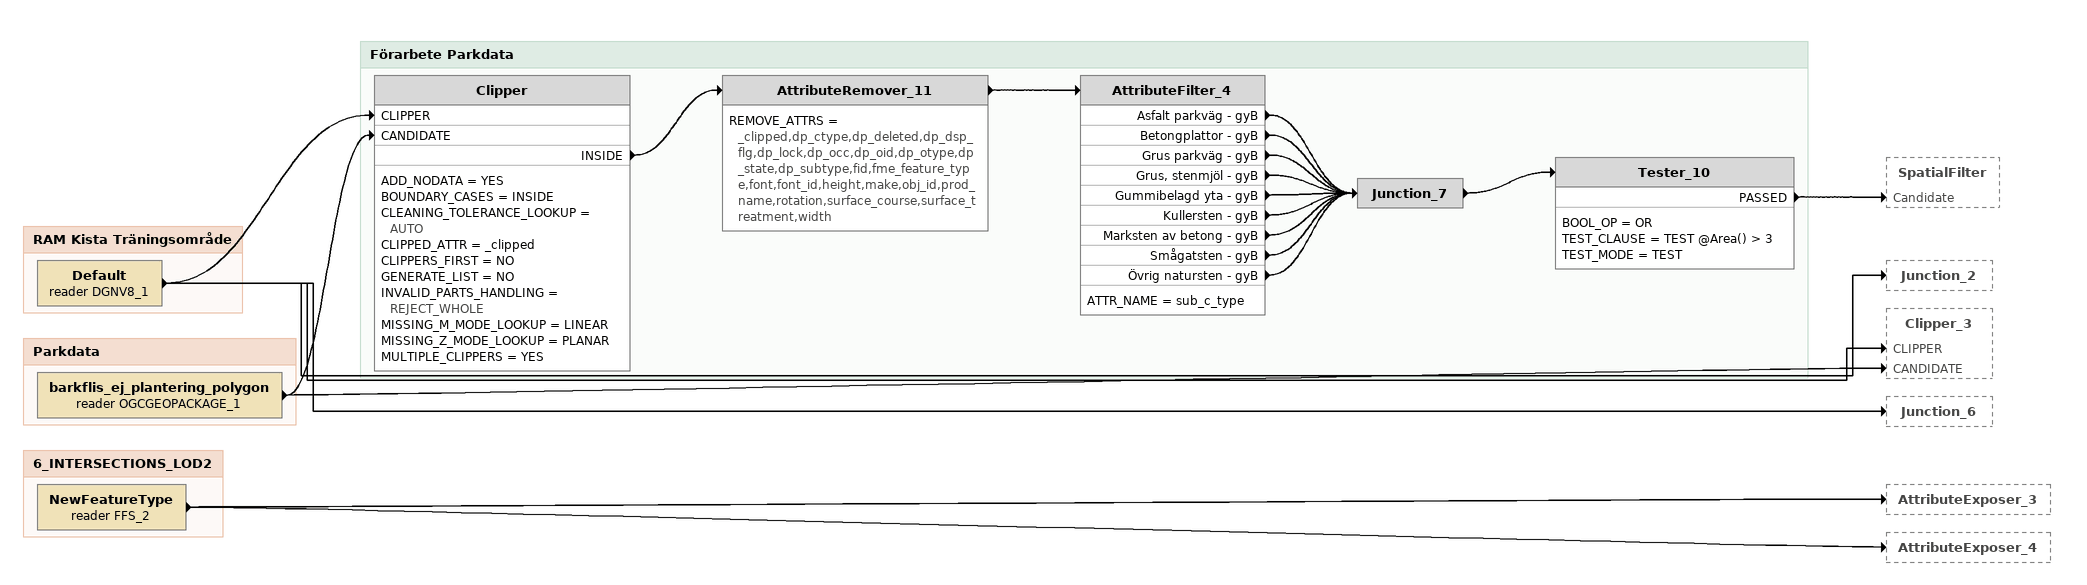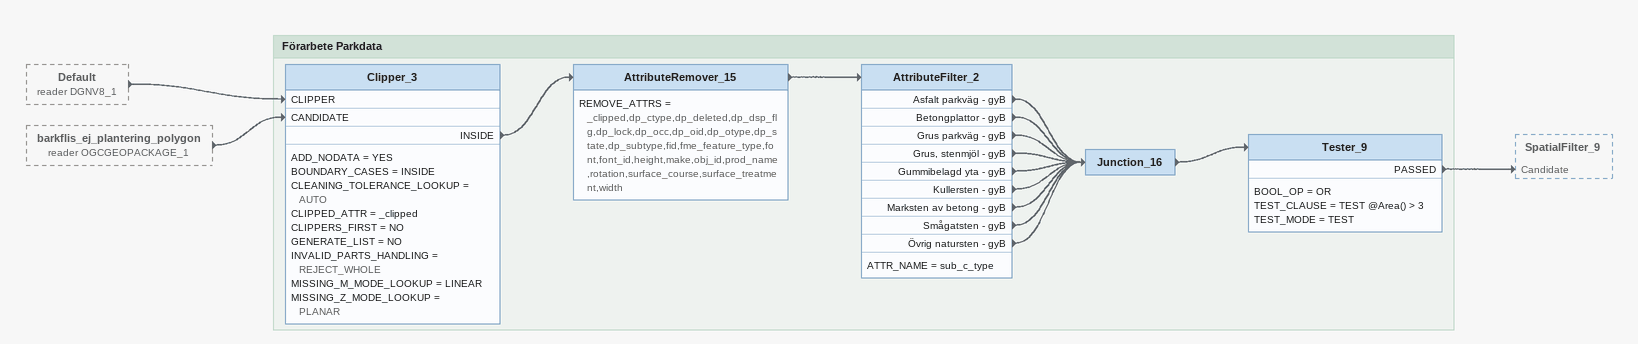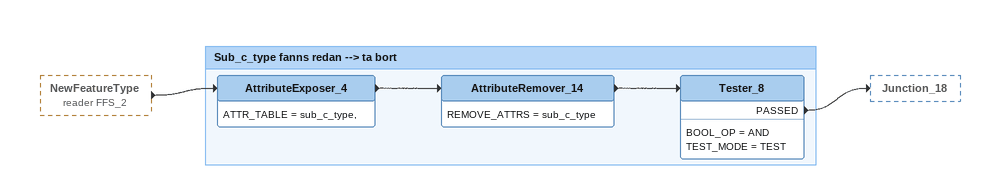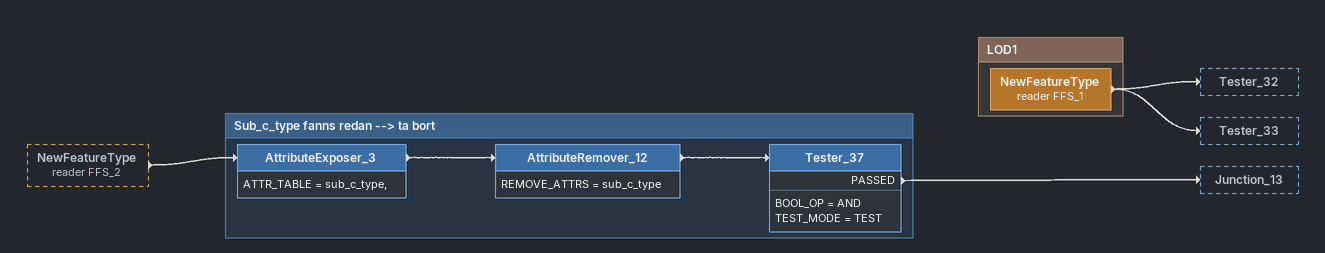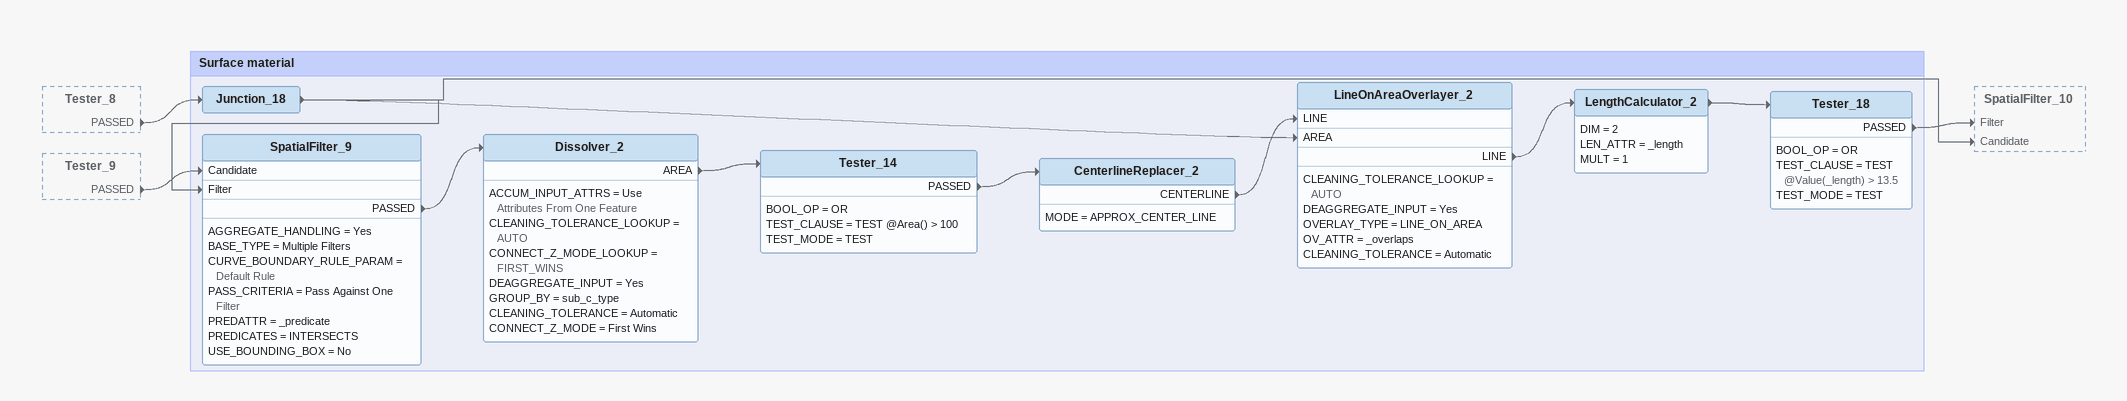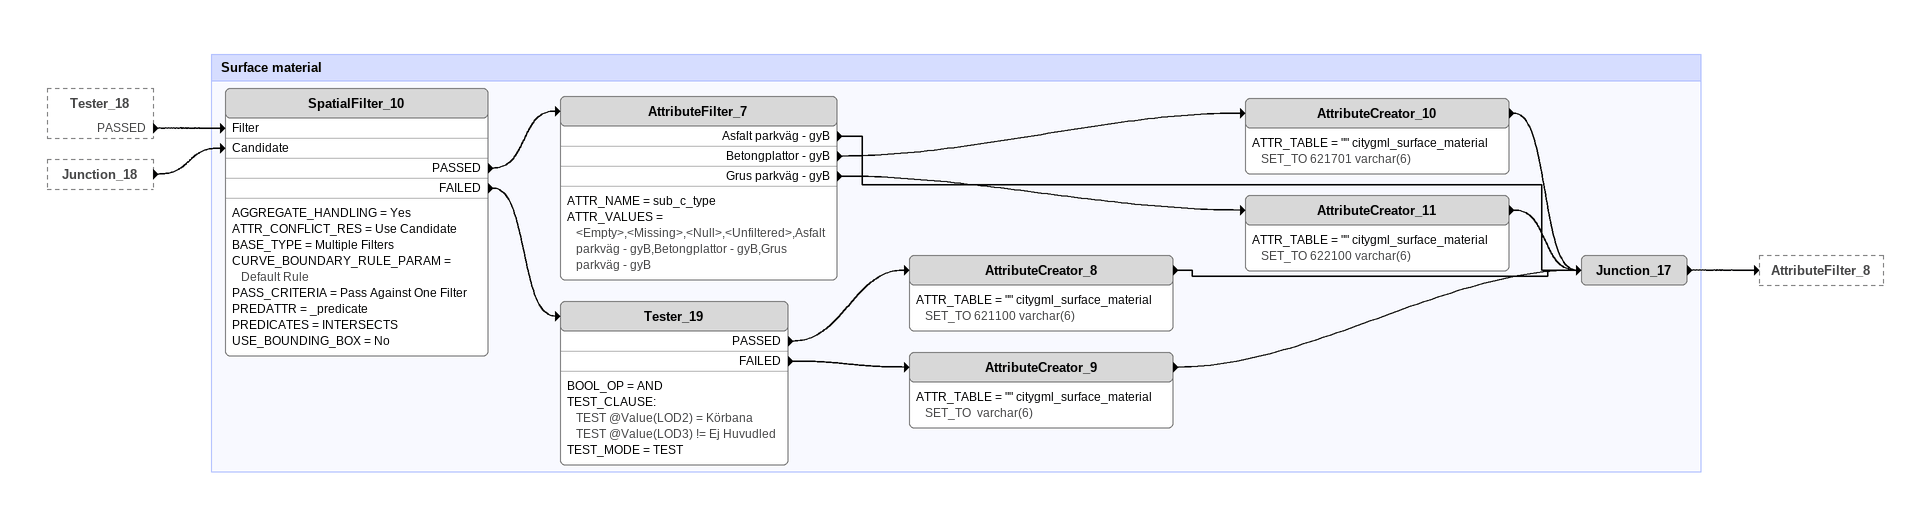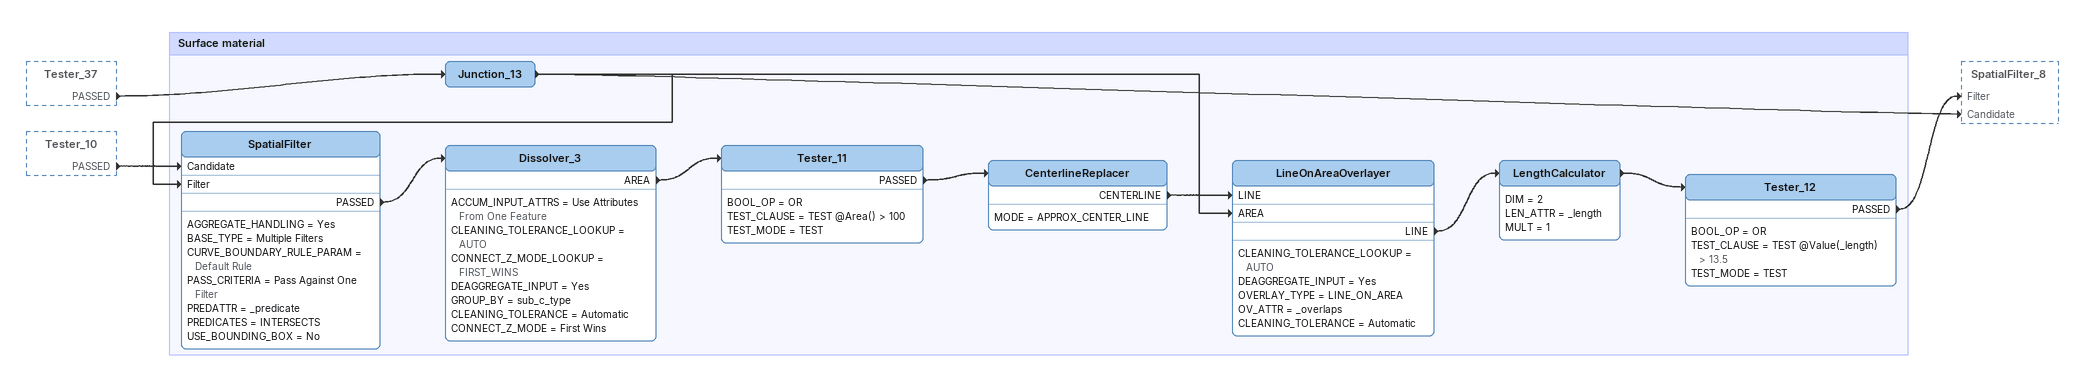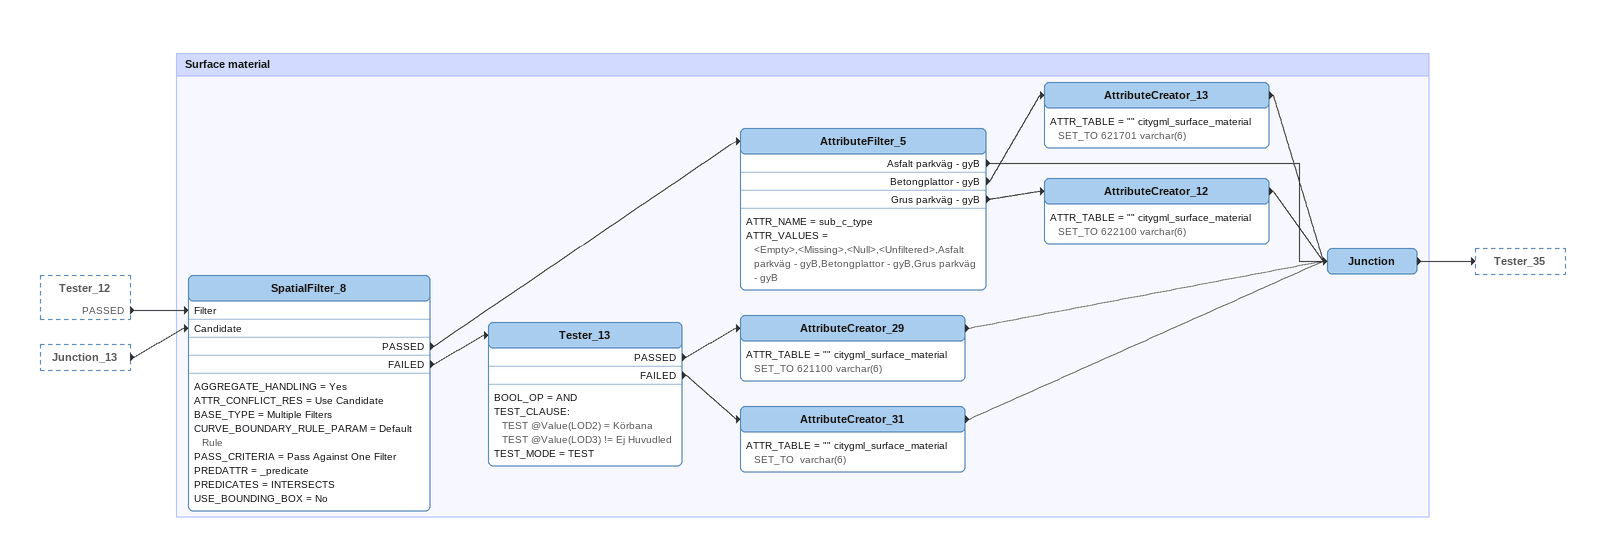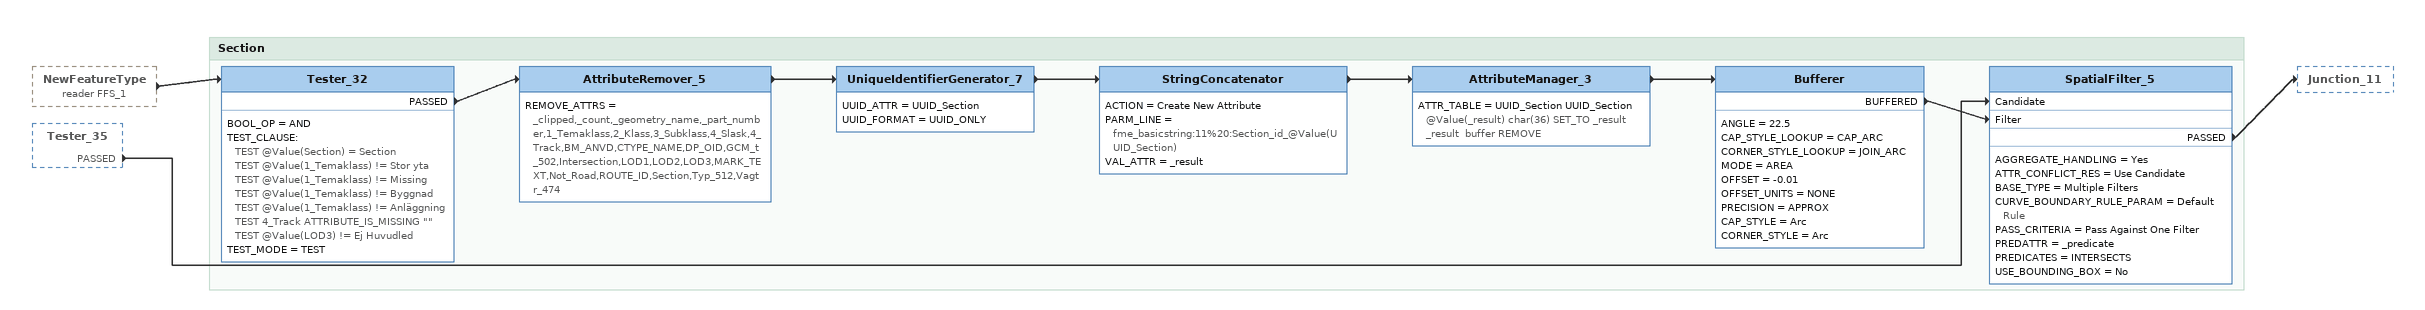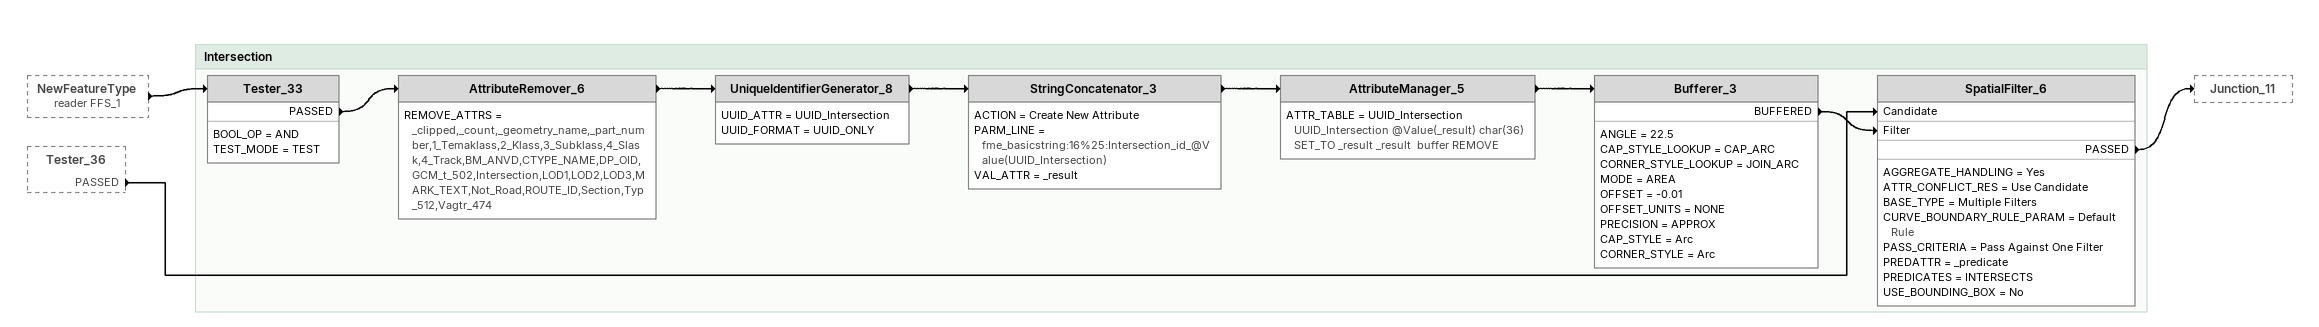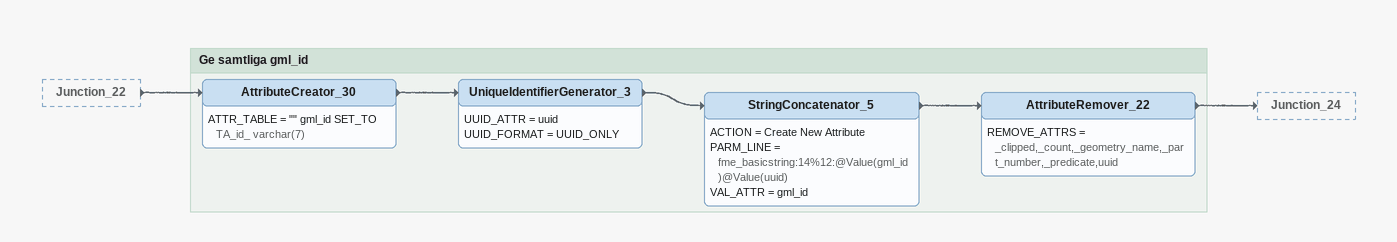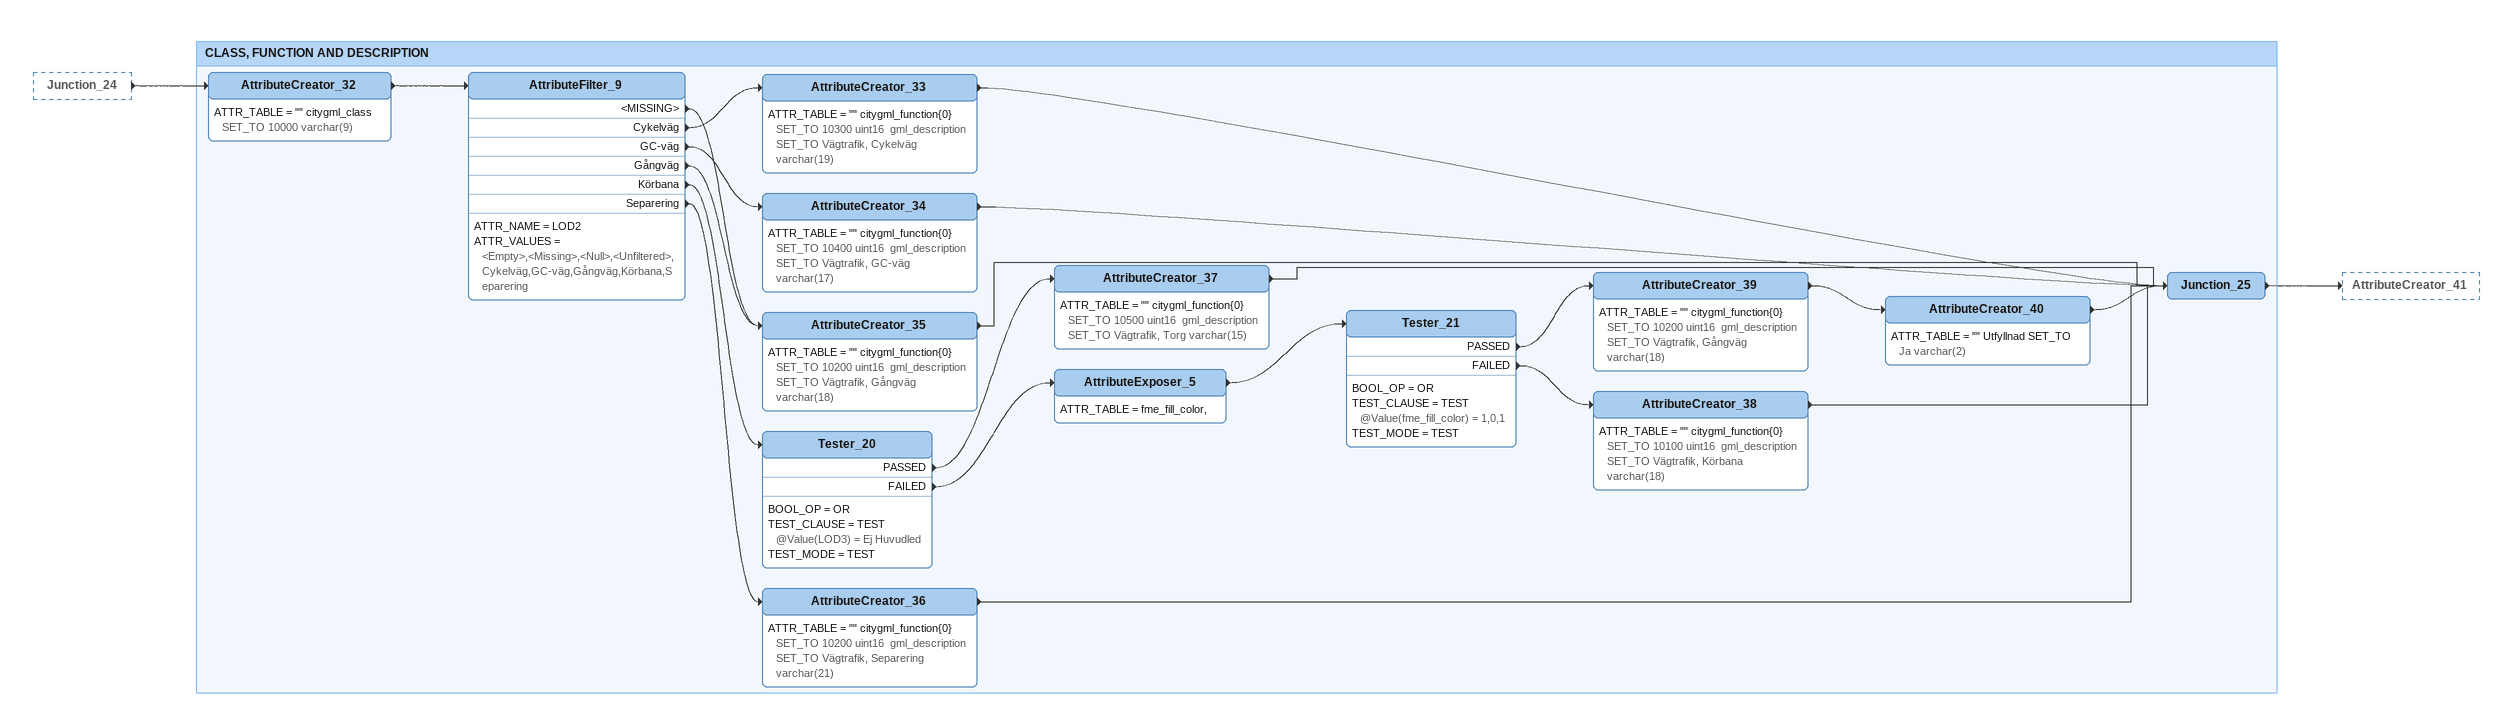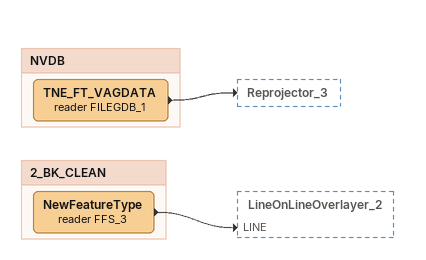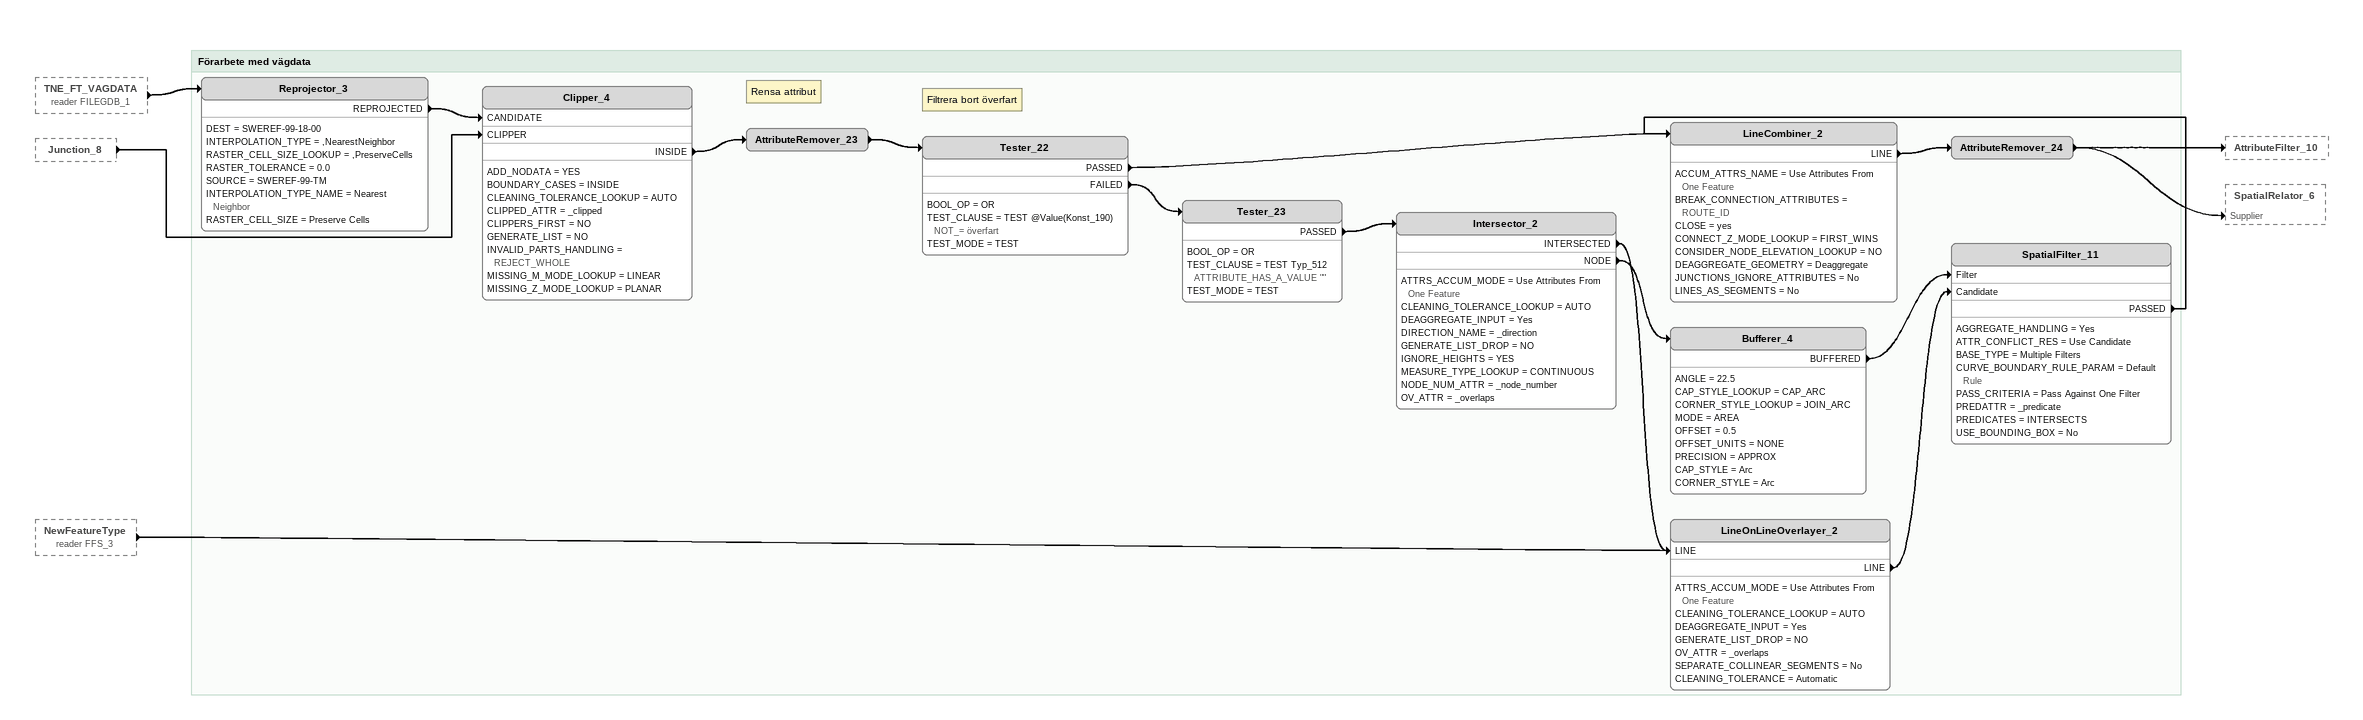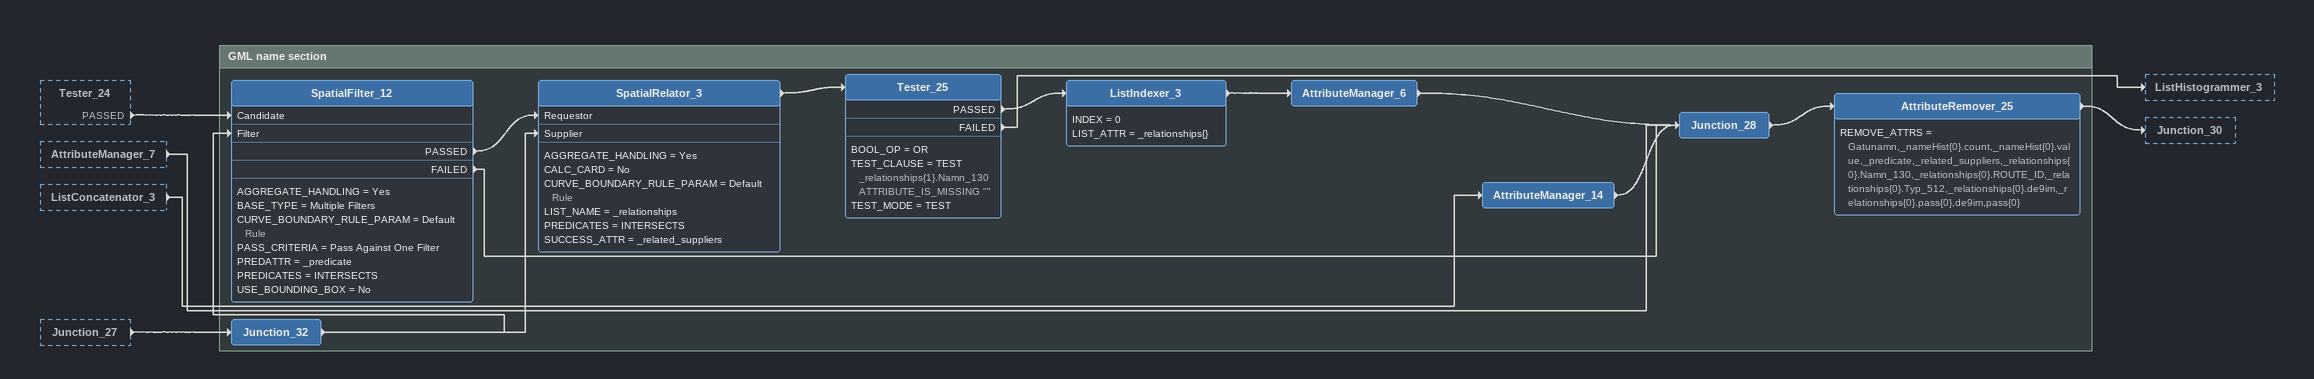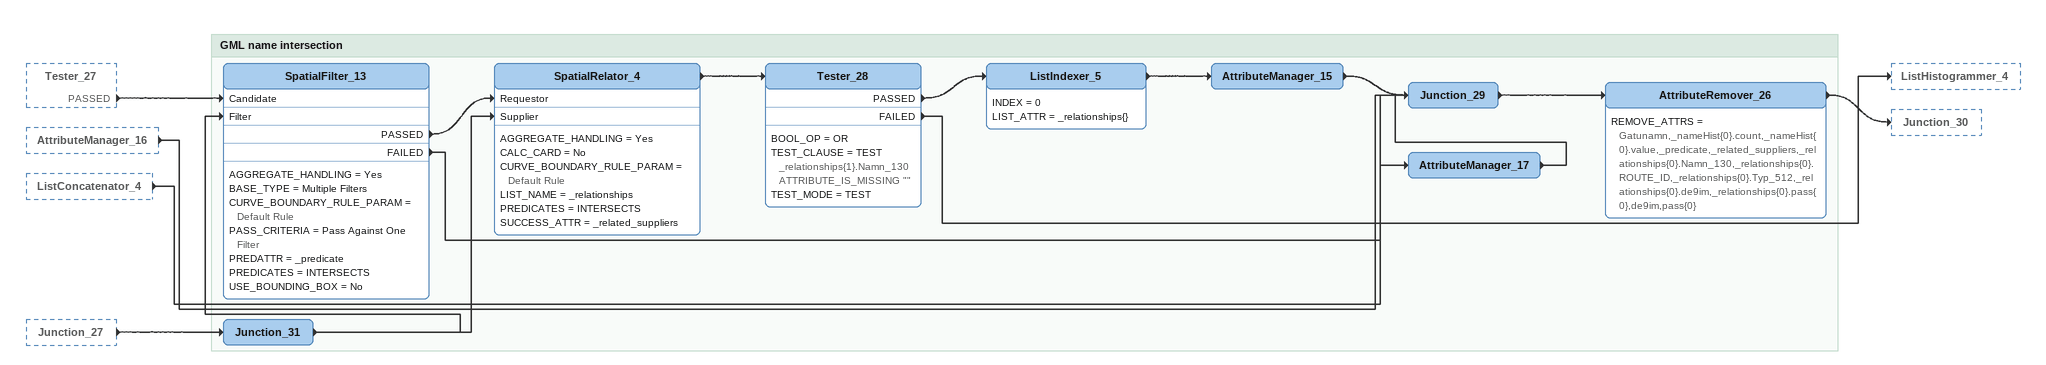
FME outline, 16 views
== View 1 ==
Bookmark: RAM Kista Träningsområde
Default (reader DGNV8_1)
    -> Clipper [CLIPPER]
    -> Junction_2
    -> Clipper_3 [CLIPPER]
    -> Junction_6

Bookmark: Parkdata
barkflis_ej_plantering_polygon (reader OGCGEOPACKAGE_1)
    -> Clipper [CANDIDATE]
    -> Clipper_3 [CANDIDATE]

Bookmark: Förarbete Parkdata
Clipper
    ADD_NODATA = YES
    BOUNDARY_CASES = INSIDE
    CLEANING_TOLERANCE_LOOKUP = AUTO
    CLIPPED_ATTR = _clipped
    CLIPPERS_FIRST = NO
    GENERATE_LIST = NO
    INVALID_PARTS_HANDLING = REJECT_WHOLE
    MISSING_M_MODE_LOOKUP = LINEAR
    MISSING_Z_MODE_LOOKUP = PLANAR
    MULTIPLE_CLIPPERS = YES
    INSIDE -> AttributeRemover_11
AttributeRemover_11
    REMOVE_ATTRS = _clipped,dp_ctype,dp_deleted,dp_dsp_flg,dp_lock,dp_occ,dp_oid,dp_otype,dp_state,dp_subtype,fid,fme_feature_type,font,font_id,height,make,obj_id,prod_name,rotation,surface_course,surface_treatment,width
    -> AttributeFilter_4
AttributeFilter_4
    ATTR_NAME = sub_c_type
    Asfalt parkväg - gyB -> Junction_7
    Betongplattor - gyB -> Junction_7
    Grus parkväg - gyB -> Junction_7
    Grus, stenmjöl - gyB -> Junction_7
    Gummibelagd yta - gyB -> Junction_7
    Kullersten - gyB -> Junction_7
    Marksten av betong - gyB -> Junction_7
    Smågatsten - gyB -> Junction_7
    Övrig natursten - gyB -> Junction_7
Junction_7
    -> Tester_10
Tester_10
    BOOL_OP = OR
    TEST_CLAUSE = TEST @Area() > 3
    TEST_MODE = TEST
    PASSED -> SpatialFilter [Candidate]

Bookmark: 6_INTERSECTIONS_LOD2
NewFeatureType (reader FFS_2)
    -> AttributeExposer_3
    -> AttributeExposer_4

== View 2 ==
Default (reader DGNV8_1) [outside]
    -> Clipper_3 [CLIPPER]
barkflis_ej_plantering_polygon (reader OGCGEOPACKAGE_1) [outside]
    -> Clipper_3 [CANDIDATE]

Bookmark: Förarbete Parkdata
Clipper_3
    ADD_NODATA = YES
    BOUNDARY_CASES = INSIDE
    CLEANING_TOLERANCE_LOOKUP = AUTO
    CLIPPED_ATTR = _clipped
    CLIPPERS_FIRST = NO
    GENERATE_LIST = NO
    INVALID_PARTS_HANDLING = REJECT_WHOLE
    MISSING_M_MODE_LOOKUP = LINEAR
    MISSING_Z_MODE_LOOKUP = PLANAR
    INSIDE -> AttributeRemover_15
AttributeRemover_15
    REMOVE_ATTRS = _clipped,dp_ctype,dp_deleted,dp_dsp_flg,dp_lock,dp_occ,dp_oid,dp_otype,dp_state,dp_subtype,fid,fme_feature_type,font,font_id,height,make,obj_id,prod_name,rotation,surface_course,surface_treatment,width
    -> AttributeFilter_2
AttributeFilter_2
    ATTR_NAME = sub_c_type
    Asfalt parkväg - gyB -> Junction_16
    Betongplattor - gyB -> Junction_16
    Grus parkväg - gyB -> Junction_16
    Grus, stenmjöl - gyB -> Junction_16
    Gummibelagd yta - gyB -> Junction_16
    Kullersten - gyB -> Junction_16
    Marksten av betong - gyB -> Junction_16
    Smågatsten - gyB -> Junction_16
    Övrig natursten - gyB -> Junction_16
Junction_16
    -> Tester_9
Tester_9
    BOOL_OP = OR
    TEST_CLAUSE = TEST @Area() > 3
    TEST_MODE = TEST
    PASSED -> SpatialFilter_9 [Candidate]

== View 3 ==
NewFeatureType (reader FFS_2) [outside]
    -> AttributeExposer_4

Bookmark: Sub_c_type fanns redan --> ta bort
AttributeExposer_4
    ATTR_TABLE = sub_c_type,
    -> AttributeRemover_14
AttributeRemover_14
    REMOVE_ATTRS = sub_c_type
    -> Tester_8
Tester_8
    BOOL_OP = AND
    TEST_MODE = TEST
    PASSED -> Junction_18

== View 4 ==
NewFeatureType (reader FFS_2) [outside]
    -> AttributeExposer_3

Bookmark: Sub_c_type fanns redan --> ta bort
AttributeExposer_3
    ATTR_TABLE = sub_c_type,
    -> AttributeRemover_12
AttributeRemover_12
    REMOVE_ATTRS = sub_c_type
    -> Tester_37
Tester_37
    BOOL_OP = AND
    TEST_MODE = TEST
    PASSED -> Junction_13

Bookmark: LOD1
NewFeatureType (reader FFS_1)
    -> Tester_32
    -> Tester_33

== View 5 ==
Tester_8 [outside]
    PASSED -> Junction_18
Tester_9 [outside]
    PASSED -> SpatialFilter_9 [Candidate]

Bookmark: Surface material
Junction_18
    -> SpatialFilter_9 [Filter]
    -> LineOnAreaOverlayer_2 [AREA]
    -> SpatialFilter_10 [Candidate]
SpatialFilter_9
    AGGREGATE_HANDLING = Yes
    BASE_TYPE = Multiple Filters
    CURVE_BOUNDARY_RULE_PARAM = Default Rule
    PASS_CRITERIA = Pass Against One Filter
    PREDATTR = _predicate
    PREDICATES = INTERSECTS
    USE_BOUNDING_BOX = No
    PASSED -> Dissolver_2
Dissolver_2
    ACCUM_INPUT_ATTRS = Use Attributes From One Feature
    CLEANING_TOLERANCE_LOOKUP = AUTO
    CONNECT_Z_MODE_LOOKUP = FIRST_WINS
    DEAGGREGATE_INPUT = Yes
    GROUP_BY = sub_c_type
    CLEANING_TOLERANCE = Automatic
    CONNECT_Z_MODE = First Wins
    AREA -> Tester_14
Tester_14
    BOOL_OP = OR
    TEST_CLAUSE = TEST @Area() > 100
    TEST_MODE = TEST
    PASSED -> CenterlineReplacer_2
CenterlineReplacer_2
    MODE = APPROX_CENTER_LINE
    CENTERLINE -> LineOnAreaOverlayer_2 [LINE]
LineOnAreaOverlayer_2
    CLEANING_TOLERANCE_LOOKUP = AUTO
    DEAGGREGATE_INPUT = Yes
    OVERLAY_TYPE = LINE_ON_AREA
    OV_ATTR = _overlaps
    CLEANING_TOLERANCE = Automatic
    LINE -> LengthCalculator_2
LengthCalculator_2
    DIM = 2
    LEN_ATTR = _length
    MULT = 1
    -> Tester_18
Tester_18
    BOOL_OP = OR
    TEST_CLAUSE = TEST @Value(_length) > 13.5
    TEST_MODE = TEST
    PASSED -> SpatialFilter_10 [Filter]

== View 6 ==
Tester_18 [outside]
    PASSED -> SpatialFilter_10 [Filter]
Junction_18 [outside]
    -> SpatialFilter_10 [Candidate]

Bookmark: Surface material
SpatialFilter_10
    AGGREGATE_HANDLING = Yes
    ATTR_CONFLICT_RES = Use Candidate
    BASE_TYPE = Multiple Filters
    CURVE_BOUNDARY_RULE_PARAM = Default Rule
    PASS_CRITERIA = Pass Against One Filter
    PREDATTR = _predicate
    PREDICATES = INTERSECTS
    USE_BOUNDING_BOX = No
    PASSED -> AttributeFilter_7
    FAILED -> Tester_19
AttributeFilter_7
    ATTR_NAME = sub_c_type
    ATTR_VALUES = <Empty>,<Missing>,<Null>,<Unfiltered>,Asfalt parkväg - gyB,Betongplattor - gyB,Grus parkväg - gyB
    Asfalt parkväg - gyB -> Junction_17
    Betongplattor - gyB -> AttributeCreator_10
    Grus parkväg - gyB -> AttributeCreator_11
AttributeCreator_10
    ATTR_TABLE = "" citygml_surface_material SET_TO 621701 varchar(6)
    -> Junction_17
AttributeCreator_11
    ATTR_TABLE = "" citygml_surface_material SET_TO 622100 varchar(6)
    -> Junction_17
Tester_19
    BOOL_OP = AND
    TEST_CLAUSE:
      TEST @Value(LOD2) = Körbana
      TEST @Value(LOD3) != Ej Huvudled
    TEST_MODE = TEST
    PASSED -> AttributeCreator_8
    FAILED -> AttributeCreator_9
AttributeCreator_8
    ATTR_TABLE = "" citygml_surface_material SET_TO 621100 varchar(6)
    -> Junction_17
AttributeCreator_9
    ATTR_TABLE = "" citygml_surface_material SET_TO  varchar(6)
    -> Junction_17
Junction_17
    -> AttributeFilter_8

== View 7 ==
Tester_37 [outside]
    PASSED -> Junction_13
Tester_10 [outside]
    PASSED -> SpatialFilter [Candidate]

Bookmark: Surface material
Junction_13
    -> SpatialFilter [Filter]
    -> LineOnAreaOverlayer [AREA]
    -> SpatialFilter_8 [Candidate]
SpatialFilter
    AGGREGATE_HANDLING = Yes
    BASE_TYPE = Multiple Filters
    CURVE_BOUNDARY_RULE_PARAM = Default Rule
    PASS_CRITERIA = Pass Against One Filter
    PREDATTR = _predicate
    PREDICATES = INTERSECTS
    USE_BOUNDING_BOX = No
    PASSED -> Dissolver_3
Dissolver_3
    ACCUM_INPUT_ATTRS = Use Attributes From One Feature
    CLEANING_TOLERANCE_LOOKUP = AUTO
    CONNECT_Z_MODE_LOOKUP = FIRST_WINS
    DEAGGREGATE_INPUT = Yes
    GROUP_BY = sub_c_type
    CLEANING_TOLERANCE = Automatic
    CONNECT_Z_MODE = First Wins
    AREA -> Tester_11
Tester_11
    BOOL_OP = OR
    TEST_CLAUSE = TEST @Area() > 100
    TEST_MODE = TEST
    PASSED -> CenterlineReplacer
CenterlineReplacer
    MODE = APPROX_CENTER_LINE
    CENTERLINE -> LineOnAreaOverlayer [LINE]
LineOnAreaOverlayer
    CLEANING_TOLERANCE_LOOKUP = AUTO
    DEAGGREGATE_INPUT = Yes
    OVERLAY_TYPE = LINE_ON_AREA
    OV_ATTR = _overlaps
    CLEANING_TOLERANCE = Automatic
    LINE -> LengthCalculator
LengthCalculator
    DIM = 2
    LEN_ATTR = _length
    MULT = 1
    -> Tester_12
Tester_12
    BOOL_OP = OR
    TEST_CLAUSE = TEST @Value(_length) > 13.5
    TEST_MODE = TEST
    PASSED -> SpatialFilter_8 [Filter]

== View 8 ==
Tester_12 [outside]
    PASSED -> SpatialFilter_8 [Filter]
Junction_13 [outside]
    -> SpatialFilter_8 [Candidate]

Bookmark: Surface material
SpatialFilter_8
    AGGREGATE_HANDLING = Yes
    ATTR_CONFLICT_RES = Use Candidate
    BASE_TYPE = Multiple Filters
    CURVE_BOUNDARY_RULE_PARAM = Default Rule
    PASS_CRITERIA = Pass Against One Filter
    PREDATTR = _predicate
    PREDICATES = INTERSECTS
    USE_BOUNDING_BOX = No
    PASSED -> AttributeFilter_5
    FAILED -> Tester_13
AttributeFilter_5
    ATTR_NAME = sub_c_type
    ATTR_VALUES = <Empty>,<Missing>,<Null>,<Unfiltered>,Asfalt parkväg - gyB,Betongplattor - gyB,Grus parkväg - gyB
    Asfalt parkväg - gyB -> Junction
    Betongplattor - gyB -> AttributeCreator_13
    Grus parkväg - gyB -> AttributeCreator_12
AttributeCreator_13
    ATTR_TABLE = "" citygml_surface_material SET_TO 621701 varchar(6)
    -> Junction
AttributeCreator_12
    ATTR_TABLE = "" citygml_surface_material SET_TO 622100 varchar(6)
    -> Junction
Tester_13
    BOOL_OP = AND
    TEST_CLAUSE:
      TEST @Value(LOD2) = Körbana
      TEST @Value(LOD3) != Ej Huvudled
    TEST_MODE = TEST
    PASSED -> AttributeCreator_29
    FAILED -> AttributeCreator_31
AttributeCreator_29
    ATTR_TABLE = "" citygml_surface_material SET_TO 621100 varchar(6)
    -> Junction
AttributeCreator_31
    ATTR_TABLE = "" citygml_surface_material SET_TO  varchar(6)
    -> Junction
Junction
    -> Tester_35

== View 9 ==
NewFeatureType (reader FFS_1) [outside]
    -> Tester_32
Tester_35 [outside]
    PASSED -> SpatialFilter_5 [Candidate]

Bookmark: Section
Tester_32
    BOOL_OP = AND
    TEST_CLAUSE:
      TEST @Value(Section) = Section
      TEST @Value(1_Temaklass) != Stor yta
      TEST @Value(1_Temaklass) != Missing
      TEST @Value(1_Temaklass) != Byggnad
      TEST @Value(1_Temaklass) != Anläggning
      TEST 4_Track ATTRIBUTE_IS_MISSING ""
      TEST @Value(LOD3) != Ej Huvudled
    TEST_MODE = TEST
    PASSED -> AttributeRemover_5
AttributeRemover_5
    REMOVE_ATTRS = _clipped,_count,_geometry_name,_part_number,1_Temaklass,2_Klass,3_Subklass,4_Slask,4_Track,BM_ANVD,CTYPE_NAME,DP_OID,GCM_t_502,Intersection,LOD1,LOD2,LOD3,MARK_TEXT,Not_Road,ROUTE_ID,Section,Typ_512,Vagtr_474
    -> UniqueIdentifierGenerator_7
UniqueIdentifierGenerator_7
    UUID_ATTR = UUID_Section
    UUID_FORMAT = UUID_ONLY
    -> StringConcatenator
StringConcatenator
    ACTION = Create New Attribute
    PARM_LINE = fme_basicstring:11%20:Section_id_@Value(UUID_Section)
    VAL_ATTR = _result
    -> AttributeManager_3
AttributeManager_3
    ATTR_TABLE = UUID_Section UUID_Section @Value(_result) char(36) SET_TO _result _result  buffer REMOVE
    -> Bufferer
Bufferer
    ANGLE = 22.5
    CAP_STYLE_LOOKUP = CAP_ARC
    CORNER_STYLE_LOOKUP = JOIN_ARC
    MODE = AREA
    OFFSET = -0.01
    OFFSET_UNITS = NONE
    PRECISION = APPROX
    CAP_STYLE = Arc
    CORNER_STYLE = Arc
    BUFFERED -> SpatialFilter_5 [Filter]
SpatialFilter_5
    AGGREGATE_HANDLING = Yes
    ATTR_CONFLICT_RES = Use Candidate
    BASE_TYPE = Multiple Filters
    CURVE_BOUNDARY_RULE_PARAM = Default Rule
    PASS_CRITERIA = Pass Against One Filter
    PREDATTR = _predicate
    PREDICATES = INTERSECTS
    USE_BOUNDING_BOX = No
    PASSED -> Junction_11

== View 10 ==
NewFeatureType (reader FFS_1) [outside]
    -> Tester_33
Tester_36 [outside]
    PASSED -> SpatialFilter_6 [Candidate]

Bookmark: Intersection
Tester_33
    BOOL_OP = AND
    TEST_MODE = TEST
    PASSED -> AttributeRemover_6
AttributeRemover_6
    REMOVE_ATTRS = _clipped,_count,_geometry_name,_part_number,1_Temaklass,2_Klass,3_Subklass,4_Slask,4_Track,BM_ANVD,CTYPE_NAME,DP_OID,GCM_t_502,Intersection,LOD1,LOD2,LOD3,MARK_TEXT,Not_Road,ROUTE_ID,Section,Typ_512,Vagtr_474
    -> UniqueIdentifierGenerator_8
UniqueIdentifierGenerator_8
    UUID_ATTR = UUID_Intersection
    UUID_FORMAT = UUID_ONLY
    -> StringConcatenator_3
StringConcatenator_3
    ACTION = Create New Attribute
    PARM_LINE = fme_basicstring:16%25:Intersection_id_@Value(UUID_Intersection)
    VAL_ATTR = _result
    -> AttributeManager_5
AttributeManager_5
    ATTR_TABLE = UUID_Intersection UUID_Intersection @Value(_result) char(36) SET_TO _result _result  buffer REMOVE
    -> Bufferer_3
Bufferer_3
    ANGLE = 22.5
    CAP_STYLE_LOOKUP = CAP_ARC
    CORNER_STYLE_LOOKUP = JOIN_ARC
    MODE = AREA
    OFFSET = -0.01
    OFFSET_UNITS = NONE
    PRECISION = APPROX
    CAP_STYLE = Arc
    CORNER_STYLE = Arc
    BUFFERED -> SpatialFilter_6 [Filter]
SpatialFilter_6
    AGGREGATE_HANDLING = Yes
    ATTR_CONFLICT_RES = Use Candidate
    BASE_TYPE = Multiple Filters
    CURVE_BOUNDARY_RULE_PARAM = Default Rule
    PASS_CRITERIA = Pass Against One Filter
    PREDATTR = _predicate
    PREDICATES = INTERSECTS
    USE_BOUNDING_BOX = No
    PASSED -> Junction_11

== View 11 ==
Junction_22 [outside]
    -> AttributeCreator_30

Bookmark: Ge samtliga gml_id
AttributeCreator_30
    ATTR_TABLE = "" gml_id SET_TO TA_id_ varchar(7)
    -> UniqueIdentifierGenerator_3
UniqueIdentifierGenerator_3
    UUID_ATTR = uuid
    UUID_FORMAT = UUID_ONLY
    -> StringConcatenator_5
StringConcatenator_5
    ACTION = Create New Attribute
    PARM_LINE = fme_basicstring:14%12:@Value(gml_id)@Value(uuid)
    VAL_ATTR = gml_id
    -> AttributeRemover_22
AttributeRemover_22
    REMOVE_ATTRS = _clipped,_count,_geometry_name,_part_number,_predicate,uuid
    -> Junction_24

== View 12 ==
Junction_24 [outside]
    -> AttributeCreator_32

Bookmark: CLASS, FUNCTION AND DESCRIPTION
AttributeCreator_32
    ATTR_TABLE = "" citygml_class SET_TO 10000 varchar(9)
    -> AttributeFilter_9
AttributeFilter_9
    ATTR_NAME = LOD2
    ATTR_VALUES = <Empty>,<Missing>,<Null>,<Unfiltered>,Cykelväg,GC-väg,Gångväg,Körbana,Separering
    <MISSING> -> AttributeCreator_35
    Cykelväg -> AttributeCreator_33
    GC-väg -> AttributeCreator_34
    Gångväg -> AttributeCreator_35
    Körbana -> Tester_20
    Separering -> AttributeCreator_36
AttributeCreator_33
    ATTR_TABLE = "" citygml_function{0} SET_TO 10300 uint16  gml_description SET_TO Vägtrafik, Cykelväg varchar(19)
    -> Junction_25
AttributeCreator_34
    ATTR_TABLE = "" citygml_function{0} SET_TO 10400 uint16  gml_description SET_TO Vägtrafik, GC-väg varchar(17)
    -> Junction_25
AttributeCreator_35
    ATTR_TABLE = "" citygml_function{0} SET_TO 10200 uint16  gml_description SET_TO Vägtrafik, Gångväg varchar(18)
    -> Junction_25
Tester_20
    BOOL_OP = OR
    TEST_CLAUSE = TEST @Value(LOD3) = Ej Huvudled
    TEST_MODE = TEST
    PASSED -> AttributeCreator_37
    FAILED -> AttributeExposer_5
AttributeCreator_37
    ATTR_TABLE = "" citygml_function{0} SET_TO 10500 uint16  gml_description SET_TO Vägtrafik, Torg varchar(15)
    -> Junction_25
AttributeExposer_5
    ATTR_TABLE = fme_fill_color,
    -> Tester_21
Tester_21
    BOOL_OP = OR
    TEST_CLAUSE = TEST @Value(fme_fill_color) = 1,0,1
    TEST_MODE = TEST
    PASSED -> AttributeCreator_39
    FAILED -> AttributeCreator_38
AttributeCreator_39
    ATTR_TABLE = "" citygml_function{0} SET_TO 10200 uint16  gml_description SET_TO Vägtrafik, Gångväg varchar(18)
    -> AttributeCreator_40
AttributeCreator_40
    ATTR_TABLE = "" Utfyllnad SET_TO Ja varchar(2)
    -> Junction_25
AttributeCreator_38
    ATTR_TABLE = "" citygml_function{0} SET_TO 10100 uint16  gml_description SET_TO Vägtrafik, Körbana varchar(18)
    -> Junction_25
AttributeCreator_36
    ATTR_TABLE = "" citygml_function{0} SET_TO 10200 uint16  gml_description SET_TO Vägtrafik, Separering varchar(21)
    -> Junction_25
Junction_25
    -> AttributeCreator_41

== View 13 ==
Bookmark: NVDB
TNE_FT_VAGDATA (reader FILEGDB_1)
    -> Reprojector_3

Bookmark: 2_BK_CLEAN
NewFeatureType (reader FFS_3)
    -> LineOnLineOverlayer_2 [LINE]

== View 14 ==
TNE_FT_VAGDATA (reader FILEGDB_1) [outside]
    -> Reprojector_3
Junction_8 [outside]
    -> Clipper_4 [CLIPPER]
NewFeatureType (reader FFS_3) [outside]
    -> LineOnLineOverlayer_2 [LINE]

Bookmark: Förarbete med vägdata
Reprojector_3
    DEST = SWEREF-99-18-00
    INTERPOLATION_TYPE = ,NearestNeighbor
    RASTER_CELL_SIZE_LOOKUP = ,PreserveCells
    RASTER_TOLERANCE = 0.0
    SOURCE = SWEREF-99-TM
    INTERPOLATION_TYPE_NAME = Nearest Neighbor
    RASTER_CELL_SIZE = Preserve Cells
    REPROJECTED -> Clipper_4 [CANDIDATE]
Clipper_4
    ADD_NODATA = YES
    BOUNDARY_CASES = INSIDE
    CLEANING_TOLERANCE_LOOKUP = AUTO
    CLIPPED_ATTR = _clipped
    CLIPPERS_FIRST = NO
    GENERATE_LIST = NO
    INVALID_PARTS_HANDLING = REJECT_WHOLE
    MISSING_M_MODE_LOOKUP = LINEAR
    MISSING_Z_MODE_LOOKUP = PLANAR
    INSIDE -> AttributeRemover_23
Note: Rensa attribut
AttributeRemover_23
    -> Tester_22
Note: Filtrera bort överfart
Tester_22
    BOOL_OP = OR
    TEST_CLAUSE = TEST @Value(Konst_190) NOT_= överfart
    TEST_MODE = TEST
    PASSED -> LineCombiner_2
    FAILED -> Tester_23
Tester_23
    BOOL_OP = OR
    TEST_CLAUSE = TEST Typ_512 ATTRIBUTE_HAS_A_VALUE ""
    TEST_MODE = TEST
    PASSED -> Intersector_2
Intersector_2
    ATTRS_ACCUM_MODE = Use Attributes From One Feature
    CLEANING_TOLERANCE_LOOKUP = AUTO
    DEAGGREGATE_INPUT = Yes
    DIRECTION_NAME = _direction
    GENERATE_LIST_DROP = NO
    IGNORE_HEIGHTS = YES
    MEASURE_TYPE_LOOKUP = CONTINUOUS
    NODE_NUM_ATTR = _node_number
    OV_ATTR = _overlaps
    INTERSECTED -> LineOnLineOverlayer_2 [LINE]
    NODE -> Bufferer_4
Bufferer_4
    ANGLE = 22.5
    CAP_STYLE_LOOKUP = CAP_ARC
    CORNER_STYLE_LOOKUP = JOIN_ARC
    MODE = AREA
    OFFSET = 0.5
    OFFSET_UNITS = NONE
    PRECISION = APPROX
    CAP_STYLE = Arc
    CORNER_STYLE = Arc
    BUFFERED -> SpatialFilter_11 [Filter]
LineOnLineOverlayer_2
    ATTRS_ACCUM_MODE = Use Attributes From One Feature
    CLEANING_TOLERANCE_LOOKUP = AUTO
    DEAGGREGATE_INPUT = Yes
    GENERATE_LIST_DROP = NO
    OV_ATTR = _overlaps
    SEPARATE_COLLINEAR_SEGMENTS = No
    CLEANING_TOLERANCE = Automatic
    LINE -> SpatialFilter_11 [Candidate]
SpatialFilter_11
    AGGREGATE_HANDLING = Yes
    ATTR_CONFLICT_RES = Use Candidate
    BASE_TYPE = Multiple Filters
    CURVE_BOUNDARY_RULE_PARAM = Default Rule
    PASS_CRITERIA = Pass Against One Filter
    PREDATTR = _predicate
    PREDICATES = INTERSECTS
    USE_BOUNDING_BOX = No
    PASSED -> LineCombiner_2
LineCombiner_2
    ACCUM_ATTRS_NAME = Use Attributes From One Feature
    BREAK_CONNECTION_ATTRIBUTES = ROUTE_ID
    CLOSE = yes
    CONNECT_Z_MODE_LOOKUP = FIRST_WINS
    CONSIDER_NODE_ELEVATION_LOOKUP = NO
    DEAGGREGATE_GEOMETRY = Deaggregate
    JUNCTIONS_IGNORE_ATTRIBUTES = No
    LINES_AS_SEGMENTS = No
    LINE -> AttributeRemover_24
AttributeRemover_24
    -> AttributeFilter_10
    -> SpatialRelator_6 [Supplier]

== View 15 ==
Tester_24 [outside]
    PASSED -> SpatialFilter_12 [Candidate]
AttributeManager_7 [outside]
    -> Junction_28
ListConcatenator_3 [outside]
    -> AttributeManager_14
Junction_27 [outside]
    -> Junction_32

Bookmark: GML name section
Junction_32
    -> SpatialRelator_3 [Supplier]
    -> SpatialFilter_12 [Filter]
SpatialFilter_12
    AGGREGATE_HANDLING = Yes
    BASE_TYPE = Multiple Filters
    CURVE_BOUNDARY_RULE_PARAM = Default Rule
    PASS_CRITERIA = Pass Against One Filter
    PREDATTR = _predicate
    PREDICATES = INTERSECTS
    USE_BOUNDING_BOX = No
    PASSED -> SpatialRelator_3 [Requestor]
    FAILED -> Junction_28
SpatialRelator_3
    AGGREGATE_HANDLING = Yes
    CALC_CARD = No
    CURVE_BOUNDARY_RULE_PARAM = Default Rule
    LIST_NAME = _relationships
    PREDICATES = INTERSECTS
    SUCCESS_ATTR = _related_suppliers
    -> Tester_25
Tester_25
    BOOL_OP = OR
    TEST_CLAUSE = TEST _relationships{1}.Namn_130 ATTRIBUTE_IS_MISSING ""
    TEST_MODE = TEST
    PASSED -> ListIndexer_3
    FAILED -> ListHistogrammer_3
ListIndexer_3
    INDEX = 0
    LIST_ATTR = _relationships{}
    -> AttributeManager_6
AttributeManager_6
    -> Junction_28
AttributeManager_14
    -> Junction_28
Junction_28
    -> AttributeRemover_25
AttributeRemover_25
    REMOVE_ATTRS = Gatunamn,_nameHist{0}.count,_nameHist{0}.value,_predicate,_related_suppliers,_relationships{0}.Namn_130,_relationships{0}.ROUTE_ID,_relationships{0}.Typ_512,_relationships{0}.de9im,_relationships{0}.pass{0},de9im,pass{0}
    -> Junction_30

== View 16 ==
Tester_27 [outside]
    PASSED -> SpatialFilter_13 [Candidate]
AttributeManager_16 [outside]
    -> Junction_29
ListConcatenator_4 [outside]
    -> AttributeManager_17
Junction_27 [outside]
    -> Junction_31

Bookmark: GML name intersection
Junction_31
    -> SpatialFilter_13 [Filter]
    -> SpatialRelator_4 [Supplier]
SpatialFilter_13
    AGGREGATE_HANDLING = Yes
    BASE_TYPE = Multiple Filters
    CURVE_BOUNDARY_RULE_PARAM = Default Rule
    PASS_CRITERIA = Pass Against One Filter
    PREDATTR = _predicate
    PREDICATES = INTERSECTS
    USE_BOUNDING_BOX = No
    PASSED -> SpatialRelator_4 [Requestor]
    FAILED -> Junction_29
SpatialRelator_4
    AGGREGATE_HANDLING = Yes
    CALC_CARD = No
    CURVE_BOUNDARY_RULE_PARAM = Default Rule
    LIST_NAME = _relationships
    PREDICATES = INTERSECTS
    SUCCESS_ATTR = _related_suppliers
    -> Tester_28
Tester_28
    BOOL_OP = OR
    TEST_CLAUSE = TEST _relationships{1}.Namn_130 ATTRIBUTE_IS_MISSING ""
    TEST_MODE = TEST
    PASSED -> ListIndexer_5
    FAILED -> ListHistogrammer_4
ListIndexer_5
    INDEX = 0
    LIST_ATTR = _relationships{}
    -> AttributeManager_15
AttributeManager_15
    -> Junction_29
AttributeManager_17
    -> Junction_29
Junction_29
    -> AttributeRemover_26
AttributeRemover_26
    REMOVE_ATTRS = Gatunamn,_nameHist{0}.count,_nameHist{0}.value,_predicate,_related_suppliers,_relationships{0}.Namn_130,_relationships{0}.ROUTE_ID,_relationships{0}.Typ_512,_relationships{0}.de9im,_relationships{0}.pass{0},de9im,pass{0}
    -> Junction_30
